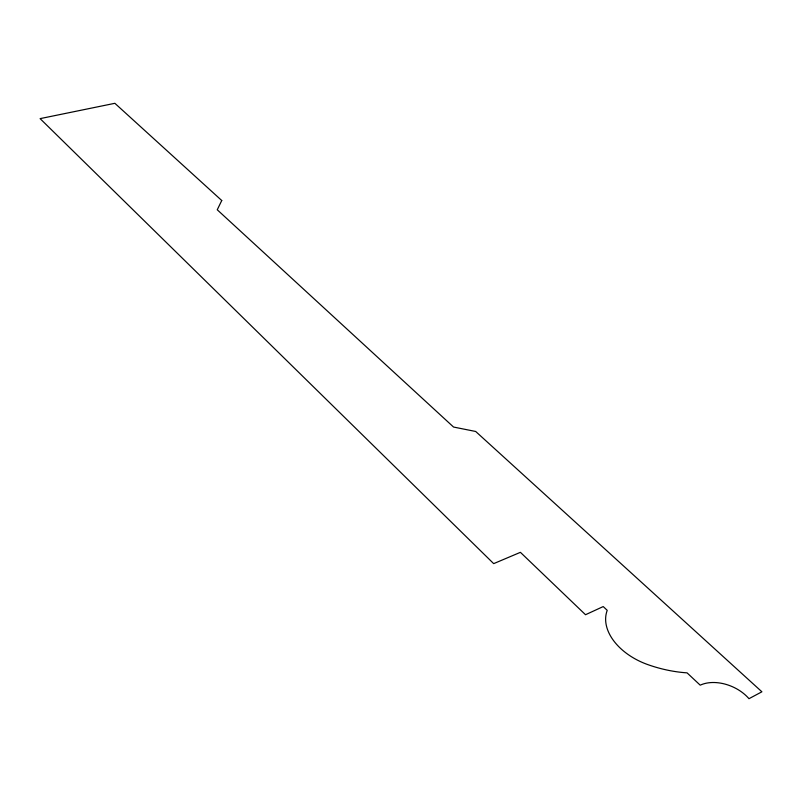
<?xml version="1.0" encoding="UTF-8"?>
<svg xmlns="http://www.w3.org/2000/svg" width="802" height="802" viewBox="0 0 802 802"><rect width="100%" height="100%" fill="white"/><g stroke="black" fill="none" stroke-linecap="round" stroke-linejoin="round"><path stroke-width="1.2" d="M221.753 200.52L217.252 209.783L453.551 427.045L475.686 431.476L761.9 691.795L748.978 698.692A34.626 23.188 23.5 0 0 700.216 685.179L687.063 672.858A98.967 63.799 19.5 0 1 647.755 664.587A56.08 36.862 19.9 0 1 607.224 610.342L603.224 606.563L585.52 614.723L520.408 552.327L493.681 563.636L40.1 118.626L114.866 103.308L221.753 200.52"/></g></svg>
